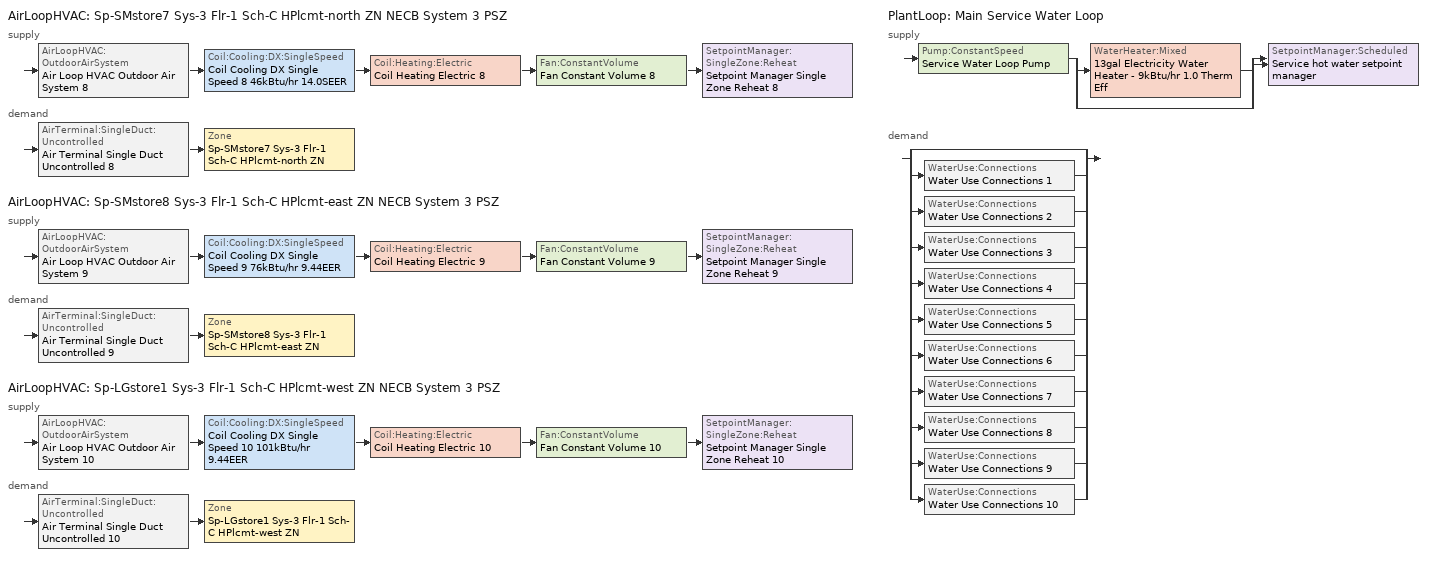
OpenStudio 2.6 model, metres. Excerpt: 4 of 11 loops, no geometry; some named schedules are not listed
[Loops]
AirLoopHVAC 'Sp-SMstore7 Sys-3 Flr-1 Sch-C HPlcmt-north ZN NECB System 3 PSZ'
 supply: AirLoopHVAC:OutdoorAirSystem 'Air Loop HVAC Outdoor Air System 8' > Coil:Cooling:DX:SingleSpeed 'Coil Cooling DX Single Speed 8 46kBtu/hr 14.0SEER' > Coil:Heating:Electric 'Coil Heating Electric 8' > Fan:ConstantVolume 'Fan Constant Volume 8' > SetpointManager:SingleZone:Reheat 'Setpoint Manager Single Zone Reheat 8'
 demand: AirTerminal:SingleDuct:Uncontrolled 'Air Terminal Single Duct Uncontrolled 8' > Zone 'Sp-SMstore7 Sys-3 Flr-1 Sch-C HPlcmt-north ZN'
AirLoopHVAC 'Sp-SMstore8 Sys-3 Flr-1 Sch-C HPlcmt-east ZN NECB System 3 PSZ'
 supply: AirLoopHVAC:OutdoorAirSystem 'Air Loop HVAC Outdoor Air System 9' > Coil:Cooling:DX:SingleSpeed 'Coil Cooling DX Single Speed 9 76kBtu/hr 9.44EER' > Coil:Heating:Electric 'Coil Heating Electric 9' > Fan:ConstantVolume 'Fan Constant Volume 9' > SetpointManager:SingleZone:Reheat 'Setpoint Manager Single Zone Reheat 9'
 demand: AirTerminal:SingleDuct:Uncontrolled 'Air Terminal Single Duct Uncontrolled 9' > Zone 'Sp-SMstore8 Sys-3 Flr-1 Sch-C HPlcmt-east ZN'
AirLoopHVAC 'Sp-LGstore1 Sys-3 Flr-1 Sch-C HPlcmt-west ZN NECB System 3 PSZ'
 supply: AirLoopHVAC:OutdoorAirSystem 'Air Loop HVAC Outdoor Air System 10' > Coil:Cooling:DX:SingleSpeed 'Coil Cooling DX Single Speed 10 101kBtu/hr 9.44EER' > Coil:Heating:Electric 'Coil Heating Electric 10' > Fan:ConstantVolume 'Fan Constant Volume 10' > SetpointManager:SingleZone:Reheat 'Setpoint Manager Single Zone Reheat 10'
 demand: AirTerminal:SingleDuct:Uncontrolled 'Air Terminal Single Duct Uncontrolled 10' > Zone 'Sp-LGstore1 Sys-3 Flr-1 Sch-C HPlcmt-west ZN'
PlantLoop 'Main Service Water Loop'
 supply: Pump:ConstantSpeed 'Service Water Loop Pump' > split
  | WaterHeater:Mixed '13gal Electricity Water Heater - 9kBtu/hr 1.0 Therm Eff'
  | bypass
  join > SetpointManager:Scheduled 'Service hot water setpoint manager'
 demand: split
  | bypass
  | WaterUse:Connections 'Water Use Connections 1'
  | WaterUse:Connections 'Water Use Connections 2'
  | WaterUse:Connections 'Water Use Connections 3'
  | WaterUse:Connections 'Water Use Connections 4'
  | WaterUse:Connections 'Water Use Connections 5'
  | WaterUse:Connections 'Water Use Connections 6'
  | WaterUse:Connections 'Water Use Connections 7'
  | WaterUse:Connections 'Water Use Connections 8'
  | WaterUse:Connections 'Water Use Connections 9'
  | WaterUse:Connections 'Water Use Connections 10'
[Sizing:Zone] Zone Cooling Design Supply Air Temperature Input Method=SupplyAirTemperature; Zone Cooling Design Supply Air Temperature {C}=13; Zone Cooling Design Supply Air Temperature Difference {deltaC}=11.11; Zone Heating Design Supply Air Temperature Input Method=SupplyAirTemperature; Zone Heating Design Supply Air Temperature {C}=43; Zone Heating Design Supply Air Temperature Difference {deltaC}=11.11; Zone Cooling Design Supply Air Humidity Ratio {kg-H2O/kg-air}=0.0085; Zone Heating Design Supply Air Humidity Ratio {kg-H2O/kg-air}=0.008; Zone Heating Sizing Factor=1.3; Zone Cooling Sizing Factor=1.1; Cooling Design Air Flow Method=DesignDay; Heating Design Air Flow Method=DesignDay; Account for Dedicated Outdoor Air System=No; Dedicated Outdoor Air System Control Strategy=NeutralSupplyAir; Dedicated Outdoor Air Low Setpoint Temperature for Design {C}=autosize; Dedicated Outdoor Air High Setpoint Temperature for Design {C}=autosize
Sp-SMstore7 Sys-3 Flr-1 Sch-C HPlcmt-north ZN; Sp-SMstore8 Sys-3 Flr-1 Sch-C HPlcmt-east ZN; Sp-LGstore1 Sys-3 Flr-1 Sch-C HPlcmt-west ZN
[Zone equipment]
Sp-SMstore7 Sys-3 Flr-1 Sch-C HPlcmt-north ZN: Air Terminal Single Duct Uncontrolled 8, Zone HVAC Baseboard Convective Electric 8
Sp-SMstore8 Sys-3 Flr-1 Sch-C HPlcmt-east ZN: Air Terminal Single Duct Uncontrolled 9, Zone HVAC Baseboard Convective Electric 9
Sp-LGstore1 Sys-3 Flr-1 Sch-C HPlcmt-west ZN: Air Terminal Single Duct Uncontrolled 10, Zone HVAC Baseboard Convective Electric 10
[AirLoopHVAC] Design Supply Air Flow Rate {m3/s}=AutoSize
Name | Availability Schedule
Sp-SMstore7 Sys-3 Flr-1 Sch-C HPlcmt-north ZN NECB System 3 PSZ | Sp-SMstore7 Sys-3 Flr-1 Sch-C HPlcmt-north ZN NECB System 3 PSZ Occ Sch
Sp-SMstore8 Sys-3 Flr-1 Sch-C HPlcmt-east ZN NECB System 3 PSZ | Sp-SMstore8 Sys-3 Flr-1 Sch-C HPlcmt-east ZN NECB System 3 PSZ Occ Sch
Sp-LGstore1 Sys-3 Flr-1 Sch-C HPlcmt-west ZN NECB System 3 PSZ | Sp-LGstore1 Sys-3 Flr-1 Sch-C HPlcmt-west ZN NECB System 3 PSZ Occ Sch
[Sizing:System] Type of Load to Size On=Sensible; Design Outdoor Air Flow Rate {m3/s}=Autosize; Minimum System Air Flow Ratio=1; Preheat Design Temperature {C}=7; Preheat Design Humidity Ratio {kg-H2O/kg-Air}=0.008; Precool Design Temperature {C}=13; Precool Design Humidity Ratio {kg-H2O/kg-Air}=0.008; Central Cooling Design Supply Air Temperature {C}=13; Central Heating Design Supply Air Temperature {C}=43; Sizing Option=NonCoincident; 100% Outdoor Air in Cooling=No; 100% Outdoor Air in Heating=No; Central Cooling Design Supply Air Humidity Ratio {kg-H2O/kg-Air}=0.0085; Central Heating Design Supply Air Humidity Ratio {kg-H2O/kg-Air}=0.008; Cooling Design Air Flow Method=DesignDay; Cooling Design Air Flow Rate {m3/s}=0; Heating Design Air Flow Method=DesignDay; Heating Design Air Flow Rate {m3/s}=0; System Outdoor Air Method=ZoneSum; Zone Maximum Outdoor Air Fraction=1; Cooling Supply Air Flow Rate Per Floor Area {m3/s-m2}=0.00996765; Cooling Fraction of Autosized Cooling Supply Air Flow Rate=1; Cooling Supply Air Flow Rate Per Unit Cooling Capacity {m3/s-W}=3.94755e-05; Heating Supply Air Flow Rate Per Floor Area {m3/s-m2}=0.00996765; Heating Fraction of Autosized Heating Supply Air Flow Rate=1; Heating Fraction of Autosized Cooling Supply Air Flow Rate=1; Heating Supply Air Flow Rate Per Unit Heating Capacity {m3/s-W}=3.15882e-05; Cooling Design Capacity Method=CoolingDesignCapacity; Cooling Design Capacity {W}=autosize; Cooling Design Capacity Per Floor Area {W/m2}=234.7; Fraction of Autosized Cooling Design Capacity=1; Heating Design Capacity Method=HeatingDesignCapacity; Heating Design Capacity {W}=autosize; Heating Design Capacity Per Floor Area {W/m2}=157; Fraction of Autosized Heating Design Capacity=1; Central Cooling Capacity Control Method=OnOff
Sp-SMstore7 Sys-3 Flr-1 Sch-C HPlcmt-north ZN NECB System 3 PSZ; Sp-SMstore8 Sys-3 Flr-1 Sch-C HPlcmt-east ZN NECB System 3 PSZ; Sp-LGstore1 Sys-3 Flr-1 Sch-C HPlcmt-west ZN NECB System 3 PSZ
[Fan:ConstantVolume] Availability Schedule=Always On Discrete; Fan Efficiency=0.39975; Pressure Rise {Pa}=640; Maximum Flow Rate {m3/s}=AutoSize; Motor Efficiency=0.615
Fan Constant Volume 8; Fan Constant Volume 9; Fan Constant Volume 10
[Coil:Heating:Electric] Availability Schedule=Always On Discrete
Coil Heating Electric 8; Coil Heating Electric 9; Coil Heating Electric 10
[Coil:Cooling:DX:SingleSpeed] Availability Schedule=Always On Discrete; Rated Total Cooling Capacity {W}=autosize; Rated Sensible Heat Ratio=autosize; Rated Air Flow Rate {m3/s}=autosize; Rated Evaporator Fan Power Per Volume Flow Rate {W/(m3/s)}=773.3; Total Cooling Capacity Function of Temperature Curve=DXCOOL-NECB2011-REF-CAPFT; Total Cooling Capacity Function of Flow Fraction Curve=DXCOOL-NECB2011-REF-CAPFFLOW; Energy Input Ratio Function of Temperature Curve=DXCOOL-NECB2011-REF-COOLEIRFT; Energy Input Ratio Function of Flow Fraction Curve=DXCOOL-NECB2011-REF-COOLEIRFFLOW; Part Load Fraction Correlation Curve=DXCOOL-NECB2011-REF-COOLPLFFPLR; Condenser Type=AirCooled; Evaporative Condenser Effectiveness=0; Evaporative Condenser Air Flow Rate {m3/s}=Autosize; Evaporative Condenser Pump Rated Power Consumption {W}=Autosize; Crankcase Heater Capacity {W}=0; Maximum Outdoor Dry-Bulb Temperature for Crankcase Heater Operation {C}=0; Basin Heater Capacity {W/K}=0; Basin Heater Setpoint Temperature {C}=10
Name | Rated COP {W/W}
Coil Cooling DX Single Speed 8 46kBtu/hr 14.0SEER | 3.8248
Coil Cooling DX Single Speed 9 76kBtu/hr 9.44EER | 3.24691
Coil Cooling DX Single Speed 10 101kBtu/hr 9.44EER | 3.26525
[Controller:OutdoorAir] Minimum Outdoor Air Flow Rate {m3/s}=autosize; Maximum Outdoor Air Flow Rate {m3/s}=Autosize; Economizer Control Action Type=ModulateFlow; Lockout Type=NoLockout; Minimum Limit Type=FixedMinimum; High Humidity Control=No; Heat Recovery Bypass Control Type=BypassWhenWithinEconomizerLimits
Name | Economizer Control Type | Economizer Maximum Limit Dry-Bulb Temperature {C} | Economizer Maximum Limit Enthalpy {J/kg} | Economizer Minimum Limit Dry-Bulb Temperature {C} | Minimum Outdoor Air Schedule | Controller Mechanical Ventilation
Controller Outdoor Air 8 | NoEconomizer | 28 | 64000 | -100 | Sp-SMstore7 Sys-3 Flr-1 Sch-C HPlcmt-north ZN NECB System 3 PSZ Occ Sch | Controller Mechanical Ventilation 8
Controller Outdoor Air 9 | DifferentialEnthalpy |  |  |  | Sp-SMstore8 Sys-3 Flr-1 Sch-C HPlcmt-east ZN NECB System 3 PSZ Occ Sch | Controller Mechanical Ventilation 9
Controller Outdoor Air 10 | DifferentialEnthalpy |  |  |  | Sp-LGstore1 Sys-3 Flr-1 Sch-C HPlcmt-west ZN NECB System 3 PSZ Occ Sch | Controller Mechanical Ventilation 10
[Controller:MechanicalVentilation] Availability Schedule=Always On Discrete; System Outdoor Air Method=ZoneSum
Controller Mechanical Ventilation 8; Controller Mechanical Ventilation 9; Controller Mechanical Ventilation 10
[AirLoopHVAC:OutdoorAirSystem]
Name | Controller
Air Loop HVAC Outdoor Air System 8 | Controller Outdoor Air 8
Air Loop HVAC Outdoor Air System 9 | Controller Outdoor Air 9
Air Loop HVAC Outdoor Air System 10 | Controller Outdoor Air 10
[SetpointManager:SingleZone:Reheat] Minimum Supply Air Temperature {C}=13; Maximum Supply Air Temperature {C}=43
Name | Control Zone
Setpoint Manager Single Zone Reheat 8 | Sp-SMstore7 Sys-3 Flr-1 Sch-C HPlcmt-north ZN
Setpoint Manager Single Zone Reheat 9 | Sp-SMstore8 Sys-3 Flr-1 Sch-C HPlcmt-east ZN
Setpoint Manager Single Zone Reheat 10 | Sp-LGstore1 Sys-3 Flr-1 Sch-C HPlcmt-west ZN
[AirTerminal:SingleDuct:Uncontrolled] Availability Schedule=Always On Discrete; Maximum Air Flow Rate {m3/s}=AutoSize
Air Terminal Single Duct Uncontrolled 8; Air Terminal Single Duct Uncontrolled 9; Air Terminal Single Duct Uncontrolled 10
[ZoneHVAC:Baseboard:Convective:Electric] Availability Schedule=Always On Discrete; Nominal Capacity {W}=autosize; Efficiency=1
Zone HVAC Baseboard Convective Electric 8; Zone HVAC Baseboard Convective Electric 9; Zone HVAC Baseboard Convective Electric 10
[PlantLoop]
Main Service Water Loop: Glycol Concentration=0; Maximum Loop Temperature {C}=60; Minimum Loop Temperature {C}=10; Plant Loop Volume {m3}=Autocalculate; Load Distribution Scheme=Optimal
[Sizing:Plant]
Main Service Water Loop: Loop Type=Heating; Design Loop Exit Temperature {C}=60; Loop Design Temperature Difference {deltaC}=5; Sizing Option=NonCoincident; Zone Timesteps in Averaging Window=1; Coincident Sizing Factor Mode=None
[SetpointManager:Scheduled]
Service hot water setpoint manager: Control Variable=Temperature; Schedule=Service Water Loop Temp - 140F
[Pump:ConstantSpeed]
Service Water Loop Pump: Rated Flow Rate {m3/s}=autosize; Rated Pump Head {Pa}=194.952; Rated Power Consumption {W}=autosize; Motor Efficiency=0.7; Fraction of Motor Inefficiencies to Fluid Stream=0; Pump Control Type=Intermittent; Design Power Sizing Method=PowerPerFlowPerPressure; Design Electric Power per Unit Flow Rate {W/(m3/s)}=348701.1; Design Shaft Power per Unit Flow Rate per Unit Head {W-s/m3-Pa}=1.28205
[WaterHeater:Mixed]
13gal Electricity Water Heater - 9kBtu/hr 1.0 Therm Eff: Tank Volume {m3}=0.0506259; Setpoint Temperature Schedule=Service Water Loop Temp - 140F; Deadband Temperature Difference {deltaC}=2; Maximum Temperature Limit {C}=82.2222; Heater Control Type=Cycle; Heater Maximum Capacity {W}=2645.2; Heater Fuel Type=Electricity; Heater Thermal Efficiency=1; Off Cycle Parasitic Fuel Consumption Rate {W}=13.2577; Off Cycle Parasitic Fuel Type=Electricity; Off Cycle Parasitic Heat Fraction to Tank=0.8; On Cycle Parasitic Fuel Consumption Rate {W}=13.2577; On Cycle Parasitic Fuel Type=Electricity; On Cycle Parasitic Heat Fraction to Tank=0; Ambient Temperature Indicator=Schedule; Ambient Temperature Schedule=Water Heater Ambient Temp Schedule - 70F; Off Cycle Loss Coefficient to Ambient Temperature {W/K}=1.28893; On Cycle Loss Coefficient to Ambient Temperature {W/K}=1.28893; Use Side Effectiveness=1; Source Side Effectiveness=1; Use Side Design Flow Rate {m3/s}=autosize; Source Side Design Flow Rate {m3/s}=autosize; Indirect Water Heating Recovery Time {hr}=1.5; Source Side Flow Control Mode=IndirectHeatPrimarySetpoint
[WaterUse:Connections]
Name | Water Use Equipment Name 1
Water Use Connections 1 | Lgstore1 Service Water Use 0.04gal/min
Water Use Connections 2 | Lgstore2 Service Water Use 0.04gal/min
Water Use Connections 3 | Smstore1 Service Water Use 0.02gal/min
Water Use Connections 4 | Smstore2 Service Water Use 0.02gal/min
Water Use Connections 5 | Smstore3 Service Water Use 0.02gal/min
Water Use Connections 6 | Smstore4 Service Water Use 0.02gal/min
Water Use Connections 7 | Smstore5 Service Water Use 0.02gal/min
Water Use Connections 8 | Smstore6 Service Water Use 0.02gal/min
Water Use Connections 9 | Smstore7 Service Water Use 0.02gal/min
Water Use Connections 10 | Smstore8 Service Water Use 0.02gal/min
[WaterUse:Equipment:Definition]
Name | Peak Flow Rate {m3/s} | Target Temperature Schedule | Sensible Fraction Schedule | Latent Fraction Schedule
Lgstore1 Service Water Use Def 0.04gal/min | 2.46715e-06 | Schedule Ruleset 5 | Schedule Ruleset 3 | Schedule Ruleset 4
Lgstore2 Service Water Use Def 0.04gal/min | 2.46715e-06 | Schedule Ruleset 8 | Schedule Ruleset 6 | Schedule Ruleset 7
Smstore1 Service Water Use Def 0.02gal/min | 1.23358e-06 | Schedule Ruleset 11 | Schedule Ruleset 9 | Schedule Ruleset 10
Smstore2 Service Water Use Def 0.02gal/min | 1.23358e-06 | Schedule Ruleset 14 | Schedule Ruleset 12 | Schedule Ruleset 13
Smstore3 Service Water Use Def 0.02gal/min | 1.23358e-06 | Schedule Ruleset 17 | Schedule Ruleset 15 | Schedule Ruleset 16
Smstore4 Service Water Use Def 0.02gal/min | 1.23358e-06 | Schedule Ruleset 20 | Schedule Ruleset 18 | Schedule Ruleset 19
Smstore5 Service Water Use Def 0.02gal/min | 1.23358e-06 | Schedule Ruleset 23 | Schedule Ruleset 21 | Schedule Ruleset 22
Smstore6 Service Water Use Def 0.02gal/min | 1.23358e-06 | Schedule Ruleset 26 | Schedule Ruleset 24 | Schedule Ruleset 25
Smstore7 Service Water Use Def 0.02gal/min | 1.23358e-06 | Schedule Ruleset 29 | Schedule Ruleset 27 | Schedule Ruleset 28
Smstore8 Service Water Use Def 0.02gal/min | 1.23358e-06 | Schedule Ruleset 32 | Schedule Ruleset 30 | Schedule Ruleset 31
[WaterUse:Equipment] Flow Rate Fraction Schedule=NECB-C-Service Water Heating
Name | Water Use Equipment Definition | Space
Lgstore1 Service Water Use 0.04gal/min | Lgstore1 Service Water Use Def 0.04gal/min | LGstore1
Lgstore2 Service Water Use 0.04gal/min | Lgstore2 Service Water Use Def 0.04gal/min | LGstore2
Smstore1 Service Water Use 0.02gal/min | Smstore1 Service Water Use Def 0.02gal/min | SMstore1
Smstore2 Service Water Use 0.02gal/min | Smstore2 Service Water Use Def 0.02gal/min | SMstore2
Smstore3 Service Water Use 0.02gal/min | Smstore3 Service Water Use Def 0.02gal/min | SMstore3
Smstore4 Service Water Use 0.02gal/min | Smstore4 Service Water Use Def 0.02gal/min | SMstore4
Smstore5 Service Water Use 0.02gal/min | Smstore5 Service Water Use Def 0.02gal/min | SMstore5
Smstore6 Service Water Use 0.02gal/min | Smstore6 Service Water Use Def 0.02gal/min | SMstore6
Smstore7 Service Water Use 0.02gal/min | Smstore7 Service Water Use Def 0.02gal/min | SMstore7
Smstore8 Service Water Use 0.02gal/min | Smstore8 Service Water Use Def 0.02gal/min | SMstore8
[Schedule:Ruleset]
Name | Default Day Schedule | Summer Design Day Schedule | Winter Design Day Schedule
Service Water Loop Temp - 140F | Service Water Loop Temp - 140F Default
Water Heater Ambient Temp Schedule - 70F | Water Heater Ambient Temp Schedule - 70F Default
NECB-C-Service Water Heating | NECB-C-Service Water Heating Default
Sp-LGstore1 Sys-3 Flr-1 Sch-C HPlcmt-west ZN NECB System 3 PSZ Occ Sch | Sp-LGstore1 Sys-3 Flr-1 Sch-C HPlcmt-west ZN NECB System 3 PSZ Occ Sch Default | Sp-LGstore1 Sys-3 Flr-1 Sch-C HPlcmt-west ZN NECB System 3 PSZ Occ Sch Summer Design Day | Sp-LGstore1 Sys-3 Flr-1 Sch-C HPlcmt-west ZN NECB System 3 PSZ Occ Sch Winter Design Day
Sp-SMstore7 Sys-3 Flr-1 Sch-C HPlcmt-north ZN NECB System 3 PSZ Occ Sch | Sp-SMstore7 Sys-3 Flr-1 Sch-C HPlcmt-north ZN NECB System 3 PSZ Occ Sch Default | Sp-SMstore7 Sys-3 Flr-1 Sch-C HPlcmt-north ZN NECB System 3 PSZ Occ Sch Summer Design Day | Sp-SMstore7 Sys-3 Flr-1 Sch-C HPlcmt-north ZN NECB System 3 PSZ Occ Sch Winter Design Day
Sp-SMstore8 Sys-3 Flr-1 Sch-C HPlcmt-east ZN NECB System 3 PSZ Occ Sch | Sp-SMstore8 Sys-3 Flr-1 Sch-C HPlcmt-east ZN NECB System 3 PSZ Occ Sch Default | Sp-SMstore8 Sys-3 Flr-1 Sch-C HPlcmt-east ZN NECB System 3 PSZ Occ Sch Summer Design Day | Sp-SMstore8 Sys-3 Flr-1 Sch-C HPlcmt-east ZN NECB System 3 PSZ Occ Sch Winter Design Day
[Schedule:Day]
Sp-LGstore1 Sys-3 Flr-1 Sch-C HPlcmt-west ZN NECB System 3 PSZ Occ Sch Default; Sp-LGstore1 Sys-3 Flr-1 Sch-C HPlcmt-west ZN NECB System 3 PSZ Occ Sch Winter Design Day; Sp-LGstore1 Sys-3 Flr-1 Sch-C HPlcmt-west ZN NECB System 3 PSZ Occ Sch Summer Design Day; Sp-SMstore7 Sys-3 Flr-1 Sch-C HPlcmt-north ZN NECB System 3 PSZ Occ Sch Default; Sp-SMstore7 Sys-3 Flr-1 Sch-C HPlcmt-north ZN NECB System 3 PSZ Occ Sch Winter Design Day; Sp-SMstore7 Sys-3 Flr-1 Sch-C HPlcmt-north ZN NECB System 3 PSZ Occ Sch Summer Design Day; Sp-SMstore8 Sys-3 Flr-1 Sch-C HPlcmt-east ZN NECB System 3 PSZ Occ Sch Default; Sp-SMstore8 Sys-3 Flr-1 Sch-C HPlcmt-east ZN NECB System 3 PSZ Occ Sch Winter Design Day; Sp-SMstore8 Sys-3 Flr-1 Sch-C HPlcmt-east ZN NECB System 3 PSZ Occ Sch Summer Design Day: 24, 0, 1
[Schedule:Rule] Date Specification Type=DateRange; Start Month=1; Start Day=1; End Month=12
Name | Schedule Ruleset | Rule Order | Day Schedule | Apply Monday | End Day | Apply Tuesday | Apply Wednesday | Apply Thursday | Apply Friday | Apply Saturday | Apply Sunday
Sp-SMstore7 Sys-3 Flr-1 Sch-C HPlcmt-north ZN NECB System 3 PSZ Occ Sch Monday Rule | Sp-SMstore7 Sys-3 Flr-1 Sch-C HPlcmt-north ZN NECB System 3 PSZ Occ Sch | 6 | Sp-SMstore7 Sys-3 Flr-1 Sch-C HPlcmt-north ZN NECB System 3 PSZ Occ Sch Monday | Yes | 25
Sp-SMstore7 Sys-3 Flr-1 Sch-C HPlcmt-north ZN NECB System 3 PSZ Occ Sch Tuesday Rule | Sp-SMstore7 Sys-3 Flr-1 Sch-C HPlcmt-north ZN NECB System 3 PSZ Occ Sch | 5 | Sp-SMstore7 Sys-3 Flr-1 Sch-C HPlcmt-north ZN NECB System 3 PSZ Occ Sch Tuesday |  | 26 | Yes
Sp-SMstore7 Sys-3 Flr-1 Sch-C HPlcmt-north ZN NECB System 3 PSZ Occ Sch Wednesday Rule | Sp-SMstore7 Sys-3 Flr-1 Sch-C HPlcmt-north ZN NECB System 3 PSZ Occ Sch | 4 | Sp-SMstore7 Sys-3 Flr-1 Sch-C HPlcmt-north ZN NECB System 3 PSZ Occ Sch Wednesday |  | 27 |  | Yes
Sp-SMstore7 Sys-3 Flr-1 Sch-C HPlcmt-north ZN NECB System 3 PSZ Occ Sch Thursday Rule | Sp-SMstore7 Sys-3 Flr-1 Sch-C HPlcmt-north ZN NECB System 3 PSZ Occ Sch | 3 | Sp-SMstore7 Sys-3 Flr-1 Sch-C HPlcmt-north ZN NECB System 3 PSZ Occ Sch Thursday |  | 28 |  |  | Yes
Sp-SMstore7 Sys-3 Flr-1 Sch-C HPlcmt-north ZN NECB System 3 PSZ Occ Sch Friday Rule | Sp-SMstore7 Sys-3 Flr-1 Sch-C HPlcmt-north ZN NECB System 3 PSZ Occ Sch | 2 | Sp-SMstore7 Sys-3 Flr-1 Sch-C HPlcmt-north ZN NECB System 3 PSZ Occ Sch Friday |  | 29 |  |  |  | Yes
Sp-SMstore7 Sys-3 Flr-1 Sch-C HPlcmt-north ZN NECB System 3 PSZ Occ Sch Saturday Rule | Sp-SMstore7 Sys-3 Flr-1 Sch-C HPlcmt-north ZN NECB System 3 PSZ Occ Sch | 1 | Sp-SMstore7 Sys-3 Flr-1 Sch-C HPlcmt-north ZN NECB System 3 PSZ Occ Sch Saturday |  | 30 |  |  |  |  | Yes
Sp-SMstore7 Sys-3 Flr-1 Sch-C HPlcmt-north ZN NECB System 3 PSZ Occ Sch Sunday Rule | Sp-SMstore7 Sys-3 Flr-1 Sch-C HPlcmt-north ZN NECB System 3 PSZ Occ Sch | 0 | Sp-SMstore7 Sys-3 Flr-1 Sch-C HPlcmt-north ZN NECB System 3 PSZ Occ Sch Sunday |  | 31 |  |  |  |  |  | Yes
Sp-SMstore8 Sys-3 Flr-1 Sch-C HPlcmt-east ZN NECB System 3 PSZ Occ Sch Monday Rule | Sp-SMstore8 Sys-3 Flr-1 Sch-C HPlcmt-east ZN NECB System 3 PSZ Occ Sch | 6 | Sp-SMstore8 Sys-3 Flr-1 Sch-C HPlcmt-east ZN NECB System 3 PSZ Occ Sch Monday | Yes | 25
Sp-SMstore8 Sys-3 Flr-1 Sch-C HPlcmt-east ZN NECB System 3 PSZ Occ Sch Tuesday Rule | Sp-SMstore8 Sys-3 Flr-1 Sch-C HPlcmt-east ZN NECB System 3 PSZ Occ Sch | 5 | Sp-SMstore8 Sys-3 Flr-1 Sch-C HPlcmt-east ZN NECB System 3 PSZ Occ Sch Tuesday |  | 26 | Yes
Sp-SMstore8 Sys-3 Flr-1 Sch-C HPlcmt-east ZN NECB System 3 PSZ Occ Sch Wednesday Rule | Sp-SMstore8 Sys-3 Flr-1 Sch-C HPlcmt-east ZN NECB System 3 PSZ Occ Sch | 4 | Sp-SMstore8 Sys-3 Flr-1 Sch-C HPlcmt-east ZN NECB System 3 PSZ Occ Sch Wednesday |  | 27 |  | Yes
Sp-SMstore8 Sys-3 Flr-1 Sch-C HPlcmt-east ZN NECB System 3 PSZ Occ Sch Thursday Rule | Sp-SMstore8 Sys-3 Flr-1 Sch-C HPlcmt-east ZN NECB System 3 PSZ Occ Sch | 3 | Sp-SMstore8 Sys-3 Flr-1 Sch-C HPlcmt-east ZN NECB System 3 PSZ Occ Sch Thursday |  | 28 |  |  | Yes
Sp-SMstore8 Sys-3 Flr-1 Sch-C HPlcmt-east ZN NECB System 3 PSZ Occ Sch Friday Rule | Sp-SMstore8 Sys-3 Flr-1 Sch-C HPlcmt-east ZN NECB System 3 PSZ Occ Sch | 2 | Sp-SMstore8 Sys-3 Flr-1 Sch-C HPlcmt-east ZN NECB System 3 PSZ Occ Sch Friday |  | 29 |  |  |  | Yes
Sp-SMstore8 Sys-3 Flr-1 Sch-C HPlcmt-east ZN NECB System 3 PSZ Occ Sch Saturday Rule | Sp-SMstore8 Sys-3 Flr-1 Sch-C HPlcmt-east ZN NECB System 3 PSZ Occ Sch | 1 | Sp-SMstore8 Sys-3 Flr-1 Sch-C HPlcmt-east ZN NECB System 3 PSZ Occ Sch Saturday |  | 30 |  |  |  |  | Yes
Sp-SMstore8 Sys-3 Flr-1 Sch-C HPlcmt-east ZN NECB System 3 PSZ Occ Sch Sunday Rule | Sp-SMstore8 Sys-3 Flr-1 Sch-C HPlcmt-east ZN NECB System 3 PSZ Occ Sch | 0 | Sp-SMstore8 Sys-3 Flr-1 Sch-C HPlcmt-east ZN NECB System 3 PSZ Occ Sch Sunday |  | 31 |  |  |  |  |  | Yes
[Schedule:Constant]
Always On Discrete: Value=1
[Curve:Biquadratic] Minimum Value of x=13; Maximum Value of x=24; Minimum Value of y=24; Maximum Value of y=46
Name | Coefficient1 Constant | Coefficient2 x | Coefficient3 x**2 | Coefficient4 y | Coefficient5 y**2 | Coefficient6 x*y
DXCOOL-NECB2011-REF-CAPFT | 0.867905 | 0.0142459 | 0.00055436 | -0.0075575 | 3.3e-05 | -0.0001918
DXCOOL-NECB2011-REF-COOLEIRFT | 0.116936 | 0.0284933 | -0.0004112 | 0.0214108 | 0.00016103 | -0.0006791
[Curve:Quadratic] Coefficient1 Constant=1; Coefficient2 x=0; Coefficient3 x**2=0; Minimum Value of x=0; Maximum Value of x=1
DXCOOL-NECB2011-REF-CAPFFLOW; DXCOOL-NECB2011-REF-COOLEIRFFLOW
[Curve:Cubic]
DXCOOL-NECB2011-REF-COOLPLFFPLR: Coefficient1 Constant=0.0277; Coefficient2 x=4.9151; Coefficient3 x**2=-8.184; Coefficient4 x**3=4.2702; Minimum Value of x=0.7; Maximum Value of x=1
